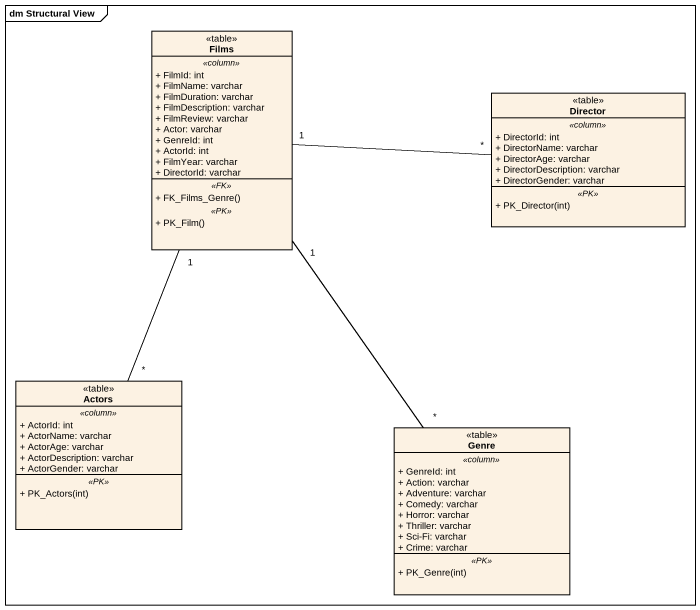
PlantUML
@startuml
mainframe dm Structural View
hide circle
hide empty members
skinparam classAttributeIconSize 0
class Films <<table>> {
  .. <<column>> ..
  + FilmId: int
  + FilmName: varchar
  + FilmDuration: varchar
  + FilmDescription: varchar
  + FilmReview: varchar
  + Actor: varchar
  + GenreId: int
  + ActorId: int
  + FilmYear: varchar
  + DirectorId: varchar
  .. <<FK>> ..
  + FK_Films_Genre()
  .. <<PK>> ..
  + PK_Film()
}
class Director <<table>> {
  .. <<column>> ..
  + DirectorId: int
  + DirectorName: varchar
  + DirectorAge: varchar
  + DirectorDescription: varchar
  + DirectorGender: varchar
  .. <<PK>> ..
  + PK_Director(int)
}
class Actors <<table>> {
  .. <<column>> ..
  + ActorId: int
  + ActorName: varchar
  + ActorAge: varchar
  + ActorDescription: varchar
  + ActorGender: varchar
  .. <<PK>> ..
  + PK_Actors(int)
}
class Genre <<table>> {
  .. <<column>> ..
  + GenreId: int
  + Action: varchar
  + Adventure: varchar
  + Comedy: varchar
  + Horror: varchar
  + Thriller: varchar
  + Sci-Fi: varchar
  + Crime: varchar
  .. <<PK>> ..
  + PK_Genre(int)
}
Films "1" -right- "*" Director
Films "1" -- "*" Actors
Films "1" -- "*" Genre
@enduml
